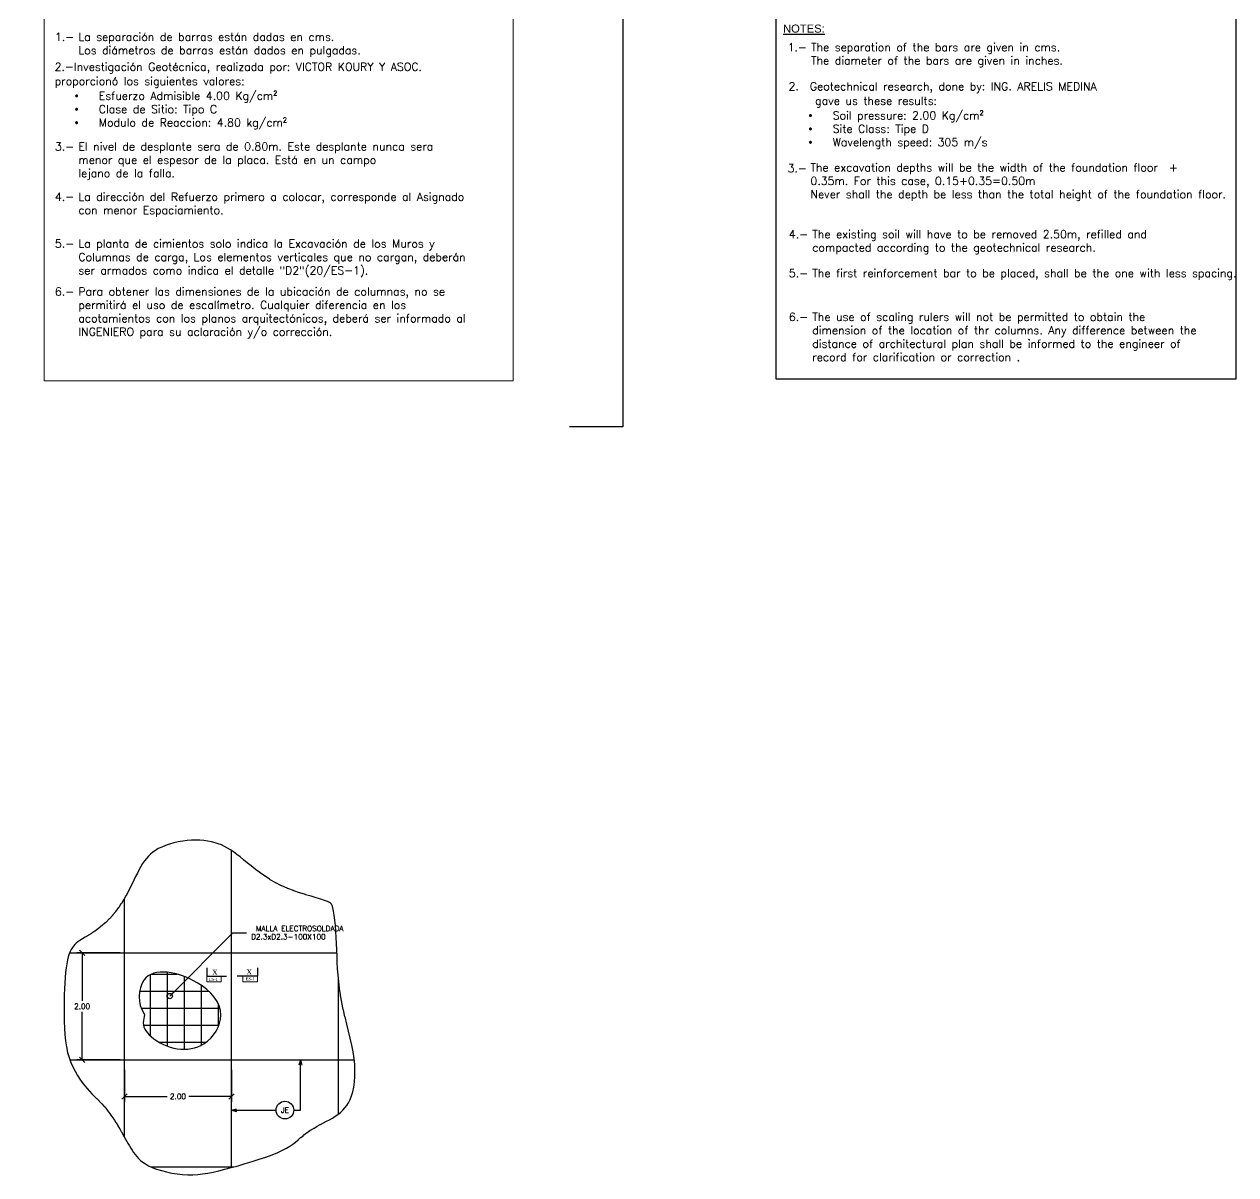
# Model space of a CAD drawing. Header units: millimetres. Extents: x -110 to 118, y 0 to 143.
# Drawn here: x 95.12 to 117.76, y 92.4 to 113.9 of the extents above; entities that cross this region are included whole.
import ezdxf
from ezdxf.enums import TextEntityAlignment as Align

# ---------------------------------------------------------------- set-up
doc = ezdxf.new("R2010")
doc.units = ezdxf.units.MM
doc.header["$PDMODE"] = 3
doc.layers.get('0').update_dxf_attribs({"lineweight": 0})
for name, color, linetype in [('col', 7, 'Continuous'), ('DETALLES', 7, 'Continuous'), ('DIMTEXTO', 4, 'Continuous'), ('HATCH', 8, 'Continuous'), ('SANITARIOS', 4, 'Continuous'), ('SECCION', 1, 'Continuous'), ('Texto', 4, 'Continuous'), ('textos', 7, 'Continuous')]:
    doc.layers.add(name, color=color, linetype=linetype)
doc.layers.add('DIM', color=7, linetype='Continuous', lineweight=15)
doc.layers.add('NOT TO PLOT', color=7, linetype='Continuous', plot=False)
doc.styles.add('arial', font='arial.ttf')
doc.styles.add('SIMPLEX', font='SIMPLEX', dxfattribs={"height": 0.2})
doc.styles.add('SMPLEX', font='simplex.shx')
doc.styles.add('TIMES', font='times.ttf')
doc.dimstyles.new('D-50', dxfattribs={"dimscale": 0.5, "dimtxt": 0.2, "dimasz": 0.2, "dimexe": 0.2, "dimexo": 0.2, "dimgap": 0.1, "dimtad": 0, "dimtih": 1, "dimtoh": 1, "dimzin": 0, "dimdsep": 46, "dimtxsty": 'SMPLEX', "dimblk1": 'OBLIQUE', "dimblk2": 'OBLIQUE', "dimsah": 1, "dimcen": 0.2, "dimclrd": 4, "dimclre": 4, "dimclrt": 4, "dimadec": 0, "dimazin": 0, "dimtfac": 1, "dimtmove": 0, "dimatfit": 3, "dimldrblk": 'OPEN30', "dimfxl": 1, "dimtolj": 1, "dimtzin": 0, "dimarcsym": 0})
doc.dimstyles.new('DIM-50', dxfattribs={"dimscale": 0.5, "dimtxt": 0.2, "dimasz": 0.15, "dimexe": 0.1, "dimexo": 0.2, "dimgap": 0.1, "dimtad": 0, "dimtih": 1, "dimtoh": 1, "dimzin": 0, "dimdsep": 46, "dimtxsty": 'SIMPLEX', "dimblk": 'OBLIQUE', "dimcen": 0.2, "dimclrd": 256, "dimclre": 256, "dimclrt": 256, "dimadec": 0, "dimazin": 0, "dimtfac": 1, "dimtmove": 0, "dimatfit": 3, "dimldrblk": 'OPEN30', "dimfxl": 1, "dimtolj": 1, "dimtzin": 0, "dimlwd": -1, "dimlwe": -1, "dimarcsym": 0})

# ---------------------------------------------------------------- blocks, each defined once
blk = doc.blocks.new('_Oblique')
at = {"layer": 'SANITARIOS', "color": 0, "lineweight": -2}
blk.add_line((-0.5, -0.5), (0.5, 0.5), dxfattribs=at)
blk = doc.blocks.new('*D74')
at = {"layer": 'Defpoints', "color": 0, "transparency": 16777216}
for p in [(96.207, 96.546), (97.02, 96.546), (97.02, 94.546)]:
    blk.add_point(p, dxfattribs=at)
at = {"layer": 'DIMTEXTO', "color": 4, "lineweight": -2, "transparency": 16777216}
for p, q in [((96.92, 96.546), (96.107, 96.546)), ((96.207, 96.546), (96.207, 95.646)), ((96.207, 94.546), (96.207, 95.446)), ((96.92, 94.546), (96.107, 94.546))]:
    blk.add_line(p, q, dxfattribs=at)
at = {"layer": 'DIMTEXTO', "color": 4, "lineweight": -2, "transparency": 16777216, "xscale": 0.1, "yscale": 0.1, "zscale": 0.1}
for p, rotation in [((96.207, 96.546), 90), ((96.207, 94.546), 270)]:
    blk.add_blockref('_Oblique', p, dxfattribs=dict(at, rotation=rotation))
at = {"layer": 'DIMTEXTO', "color": 4, "transparency": 16777216, "insert": (96.207, 95.546), "char_height": 0.1, "attachment_point": 5, "style": 'SMPLEX'}
blk.add_mtext('\\A1;2.00', dxfattribs=at)
blk = doc.blocks.new('_Open30')
at = {"layer": 'DIMTEXTO', "color": 0, "lineweight": -2}
for p, q in [((-1, 0.27), (0, 0)), ((0, 0), (-1, -0.27)), ((0, 0), (-1, 0))]:
    blk.add_line(p, q, dxfattribs=at)
blk = doc.blocks.new('*D75')
at = {"layer": 'Defpoints', "color": 0, "transparency": 16777216}
for p in [(96.997, 94.458), (98.997, 94.458), (98.997, 93.862)]:
    blk.add_point(p, dxfattribs=at)
at = {"layer": 'DIMTEXTO', "color": 4, "lineweight": -2, "transparency": 16777216}
for p, q in [((96.997, 94.358), (96.997, 93.762)), ((98.997, 94.358), (98.997, 93.762)), ((96.997, 93.862), (97.794, 93.862)), ((98.997, 93.862), (98.199, 93.862))]:
    blk.add_line(p, q, dxfattribs=at)
at = {"layer": 'DIMTEXTO', "color": 4, "lineweight": -2, "transparency": 16777216, "xscale": 0.1, "yscale": 0.1, "zscale": 0.1, "rotation": 180}
blk.add_blockref('_Oblique', (96.997, 93.862), dxfattribs=at)
at = {"layer": 'DIMTEXTO', "color": 4, "lineweight": -2, "transparency": 16777216, "xscale": 0.1, "yscale": 0.1, "zscale": 0.1}
blk.add_blockref('_Oblique', (98.997, 93.862), dxfattribs=at)
at = {"layer": 'DIMTEXTO', "color": 4, "transparency": 16777216, "insert": (97.997, 93.862), "char_height": 0.1, "attachment_point": 5, "style": 'SMPLEX'}
blk.add_mtext('\\A1;2.00', dxfattribs=at)

msp = doc.modelspace()

# ---------------------------------------------------------------- hatches: boundary and pattern name
at = {"layer": 'HATCH'}
h = msp.add_hatch(dxfattribs=at)
h.set_pattern_fill('NET', color=256, scale=0.1, style=0)
h.set_pattern_definition([(0, (98.12176, 95.51342), (0, 0.3175), []), (90, (98.12176, 95.51342), (-0.3175, 0), [])])
edge = h.paths.add_edge_path()
edge.add_spline(control_points=[(97.36, 95.418), (97.24, 95.585), (97.256, 96.349), (98.365, 96.118), (98.958, 95.448), (98.452, 94.614), (97.632, 94.765), (97.297, 95.206), (97.386, 95.382), (97.36, 95.418)], knot_values=[0, 0, 0, 0, 0.615267, 1.61243, 2.363696, 2.984532, 3.9809, 4.312784, 4.448806, 4.448806, 4.448806, 4.448806], degree=3, periodic=0)

# ---------------------------------------------------------------- linework, layer by layer
msp.add_lwpolyline([(95.498, 127.681), (104.262, 127.681), (104.262, 107.237), (95.498, 107.237)], close=True)
at = {"layer": 'col', "color": 7}
for p, q in [((109.179, 107.268), (109.179, 114.771)), ((117.765, 114.771), (117.765, 107.268)), ((117.765, 107.268), (109.179, 107.268))]:
    msp.add_line(p, q, dxfattribs=at)
at = {"layer": 'DETALLES'}
for p, q in [((100.285, 94.546), (100.259, 94.449)), ((100.285, 94.546), (100.311, 94.449)), ((100.285, 93.606), (100.285, 94.546)), ((98.997, 93.606), (99.093, 93.631)), ((98.997, 93.606), (99.093, 93.58)), ((98.997, 93.606), (99.831, 93.606)), ((100.162, 93.606), (100.285, 93.606))]:
    msp.add_line(p, q, dxfattribs=at)
at = {"layer": 'DETALLES', "color": 6, "lineweight": 25}
msp.add_lwpolyline([(95.872, 95.64), (95.869, 95.515), (95.869, 95.39), (95.87, 95.263), (95.875, 95.139), (95.883, 95.017), (95.896, 94.9), (95.913, 94.789), (95.935, 94.686), (95.963, 94.589), (95.995, 94.499), (96.033, 94.413), (96.074, 94.331), (96.118, 94.256), (96.163, 94.185), (96.209, 94.12), (96.255, 94.061), (96.3, 94.008), (96.344, 93.959), (96.388, 93.913), (96.433, 93.868), (96.478, 93.824, -0.001376), (96.479, 93.822), (96.524, 93.778, -0.004848), (96.528, 93.774), (96.571, 93.729, -0.008209), (96.578, 93.721), (96.62, 93.675, -0.010408), (96.628, 93.665), (96.668, 93.616, -0.009455), (96.675, 93.607), (96.715, 93.556, -0.008019), (96.72, 93.548), (96.758, 93.495, -0.006813), (96.763, 93.489), (96.799, 93.435, -0.005781), (96.803, 93.429), (96.838, 93.375, -0.004876), (96.841, 93.37), (96.874, 93.316, -0.004058), (96.876, 93.312), (96.907, 93.26, -0.003287), (96.909, 93.256), (96.938, 93.206, -0.002502), (96.94, 93.203), (96.967, 93.155, -0.001536), (96.968, 93.153), (96.994, 93.107, -0.000356), (96.994, 93.106), (97.018, 93.062), (97.042, 93.019), (97.065, 92.978), (97.089, 92.938), (97.114, 92.897), (97.14, 92.856), (97.168, 92.815), (97.197, 92.776), (97.227, 92.739), (97.261, 92.702), (97.298, 92.667), (97.341, 92.633), (97.39, 92.6), (97.449, 92.567), (97.518, 92.535), (97.598, 92.504), (97.687, 92.476), (97.782, 92.451), (97.881, 92.43), (97.982, 92.414), (98.082, 92.403), (98.179, 92.397), (98.273, 92.397), (98.366, 92.402), (98.459, 92.413), (98.555, 92.428), (98.655, 92.447), (98.761, 92.471), (98.874, 92.5), (98.994, 92.532), (99.122, 92.567), (99.253, 92.605), (99.385, 92.645), (99.515, 92.686), (99.64, 92.728), (99.757, 92.771), (99.863, 92.814), (99.953, 92.855), (100.027, 92.894), (100.09, 92.933), (100.144, 92.971), (100.194, 93.009), (100.242, 93.049), (100.29, 93.091, -0.002585), (100.292, 93.093), (100.341, 93.134, -0.009739), (100.35, 93.141), (100.398, 93.179, -0.015092), (100.413, 93.189), (100.464, 93.224, -0.01322), (100.477, 93.233), (100.53, 93.265, -0.009493), (100.54, 93.271), (100.595, 93.302, -0.005791), (100.601, 93.305), (100.658, 93.335, -0.002238), (100.66, 93.337), (100.718, 93.367), (100.776, 93.397), (100.831, 93.427), (100.885, 93.458), (100.937, 93.491), (100.986, 93.526), (101.033, 93.563), (101.076, 93.603), (101.116, 93.646), (101.153, 93.693), (101.186, 93.745), (101.215, 93.803), (101.241, 93.871), (101.264, 93.949), (101.282, 94.036), (101.296, 94.132), (101.303, 94.235), (101.305, 94.343), (101.3, 94.456), (101.288, 94.573), (101.271, 94.694), (101.247, 94.819), (101.218, 94.949), (101.187, 95.081), (101.153, 95.215, -0.000208), (101.153, 95.215), (101.12, 95.348, -0.002758), (101.119, 95.351), (101.088, 95.482, -0.005555), (101.087, 95.488), (101.06, 95.616, -0.008096), (101.058, 95.625), (101.036, 95.749, -0.008192), (101.034, 95.758), (101.016, 95.878, -0.007411), (101.015, 95.887), (101.002, 96.005, -0.00639), (101.001, 96.012), (100.99, 96.128, -0.005162), (100.99, 96.134), (100.982, 96.249, -0.003779), (100.982, 96.253), (100.975, 96.368, -0.002299), (100.975, 96.371), (100.97, 96.486, -0.000789), (100.97, 96.487), (100.965, 96.602), (100.96, 96.719), (100.954, 96.835), (100.947, 96.947), (100.939, 97.055), (100.929, 97.156), (100.918, 97.247), (100.905, 97.325), (100.891, 97.387), (100.878, 97.43), (100.868, 97.453), (100.861, 97.464), (100.857, 97.468), (100.849, 97.475), (100.829, 97.487), (100.793, 97.504), (100.738, 97.524), (100.667, 97.548), (100.582, 97.574), (100.486, 97.602, -0.00108), (100.485, 97.602), (100.384, 97.632, -0.003683), (100.38, 97.634), (100.276, 97.666, -0.006226), (100.269, 97.669), (100.164, 97.704, -0.008938), (100.154, 97.708), (100.051, 97.747, -0.012038), (100.038, 97.753), (99.938, 97.797, -0.014771), (99.922, 97.804), (99.827, 97.853, -0.013965), (99.813, 97.861), (99.723, 97.913, -0.012042), (99.711, 97.921), (99.625, 97.977, -0.009968), (99.615, 97.983), (99.534, 98.041, -0.007769), (99.526, 98.047), (99.448, 98.106, -0.005451), (99.443, 98.11), (99.368, 98.169, -0.002995), (99.365, 98.171), (99.293, 98.23, -0.000364), (99.293, 98.23), (99.223, 98.287), (99.158, 98.339), (99.096, 98.387), (99.036, 98.431), (98.978, 98.47), (98.921, 98.505), (98.865, 98.536), (98.809, 98.562), (98.751, 98.585), (98.69, 98.605), (98.625, 98.622), (98.556, 98.635), (98.484, 98.645), (98.409, 98.65), (98.332, 98.652), (98.252, 98.65), (98.17, 98.644), (98.087, 98.633), (98.003, 98.619), (97.92, 98.6), (97.84, 98.578), (97.764, 98.552), (97.694, 98.523), (97.63, 98.493), (97.575, 98.46), (97.527, 98.427), (97.483, 98.391), (97.444, 98.352), (97.407, 98.31), (97.372, 98.264), (97.338, 98.214), (97.305, 98.159), (97.272, 98.101), (97.24, 98.038), (97.207, 97.973), (97.174, 97.905), (97.141, 97.836, -0.001489), (97.14, 97.834), (97.106, 97.765, -0.003501), (97.104, 97.761), (97.069, 97.692, -0.005531), (97.066, 97.686), (97.029, 97.618, -0.007584), (97.025, 97.61), (96.987, 97.543, -0.009355), (96.981, 97.534), (96.94, 97.469, -0.009971), (96.933, 97.459), (96.89, 97.395, -0.010379), (96.883, 97.385), (96.837, 97.324, -0.010888), (96.829, 97.314), (96.782, 97.256, -0.011504), (96.773, 97.245), (96.723, 97.19, -0.012234), (96.713, 97.179), (96.661, 97.127, -0.013083), (96.65, 97.116), (96.596, 97.067, -0.014056), (96.584, 97.056), (96.528, 97.012, -0.014329), (96.515, 97.001), (96.458, 96.96, -0.011277), (96.447, 96.952), (96.389, 96.915, -0.007213), (96.382, 96.91), (96.324, 96.874, -0.002979), (96.321, 96.872), (96.264, 96.838), (96.211, 96.807), (96.165, 96.777), (96.127, 96.75), (96.095, 96.725), (96.069, 96.7), (96.046, 96.673), (96.024, 96.644), (96.004, 96.61), (95.985, 96.571), (95.966, 96.526), (95.949, 96.473), (95.934, 96.412), (95.92, 96.343), (95.908, 96.264), (95.898, 96.178), (95.89, 96.084), (95.884, 95.982), (95.878, 95.874), (95.874, 95.76)], format="xyb", close=True, dxfattribs=at)
at = {"layer": 'DETALLES', "color": 6, "lineweight": 25, "ltscale": 0.01}
for points in [[(98.538, 96.266), (98.538, 96.111), (98.907, 96.111)], [(99.482, 96.266), (99.482, 96.111), (99.106, 96.111)]]:
    msp.add_lwpolyline(points, dxfattribs=at)
at = {"layer": 'DETALLES', "color": 8, "lineweight": 9, "ltscale": 0.01}
for points in [[(98.538, 96.006), (98.538, 96.111), (98.808, 96.111), (98.808, 96.006)], [(99.482, 96.006), (99.482, 96.111), (99.212, 96.111), (99.212, 96.006)]]:
    msp.add_lwpolyline(points, close=True, dxfattribs=at)
at = {"layer": 'DETALLES'}
msp.add_circle((99.997, 93.606), 0.165, dxfattribs=at)
at = {"layer": 'DIM'}
for p, q in [((97.139, 96.546), (97.321, 96.546)), ((99.311, 96.546), (99.783, 96.546)), ((99.311, 94.546), (99.783, 94.546))]:
    msp.add_line(p, q, dxfattribs=at)
at = {"layer": 'HATCH', "start_tangent": (-0.584488, 0.811402), "end_tangent": (-0.584488, 0.811402)}
msp.add_spline([(97.36, 95.418), (97.36, 96.034), (98.356, 95.988), (98.8, 95.382), (98.483, 94.848), (97.496, 94.984), (97.351, 95.283), (97.36, 95.418)], degree=3, dxfattribs=at)
at = {"layer": 'NOT TO PLOT'}
msp.add_lwpolyline([(94.541, 106.38), (93.83, 106.38), (93.83, 129.156), (106.312, 129.156), (106.312, 106.38), (105.316, 106.38)], dxfattribs=at)
at = {"layer": 'SECCION'}
for p, q in [((98.997, 92.533), (98.997, 98.457)), ((96.997, 93.101), (96.997, 97.561)), ((95.975, 96.546), (100.968, 96.546)), ((100.997, 93.534), (100.997, 96.059)), ((95.978, 94.546), (101.291, 94.546)), ((97.494, 92.546), (99.044, 92.546))]:
    msp.add_line(p, q, dxfattribs=at)

# ---------------------------------------------------------------- texts
at = {"layer": 'DIMTEXTO', "char_height": 0.1, "attachment_point": 5, "style": 'SIMPLEX'}
for s, insert in [('{\\Fromans|c0;\\C4;MALLA ELECTROSOLDADA}', (100.273, 97.002)), ('{\\C4;D2.3xD2.3-100X100}', (100.061, 96.847))]:
    msp.add_mtext(s, dxfattribs=dict(at, insert=insert))
at = {"layer": 'Texto', "color": 1, "style": 'SIMPLEX'}
for s, p in [('2.-Investigación Geotécnica, realizada por: VICTOR KOURY Y ASOC.', (95.693, 113.034)), ('proporcionó los siguientes valores:', (95.693, 112.765)), ('2.  Geotechnical research, done by: ING. ARELIS MEDINA', (109.407, 112.667)), ('gave us these results:', (109.905, 112.398))]:
    msp.add_text(s, height=0.15, dxfattribs=at).set_placement(p)
at = {"layer": 'textos', "color": 1}
for s, style, p in [('%%UNOTES:', 'arial', (109.304, 113.747)), ('1.-', 'SIMPLEX', (95.698, 113.591)), ('1.-', 'SIMPLEX', (109.39, 113.399)), ('3.-', 'SIMPLEX', (95.698, 111.543)), ('3.-', 'SIMPLEX', (109.39, 111.137)), ('4.-', 'SIMPLEX', (95.698, 110.604)), ('4.-', 'SIMPLEX', (109.413, 109.903)), ('5.-', 'SIMPLEX', (95.698, 109.727)), ('5.-', 'SIMPLEX', (109.413, 109.176)), ('6.-', 'SIMPLEX', (95.698, 108.831)), ('6.-', 'SIMPLEX', (109.413, 108.357))]:
    msp.add_text(s, height=0.15, dxfattribs=dict(at, style=style)).set_placement(p)
at = {"layer": 'textos', "ltscale": 0.5, "style": 'TIMES'}
msp.add_text('x', height=0.137, dxfattribs=at).set_placement((98.637, 96.094), align=Align.BOTTOM_LEFT)
msp.add_text('x', height=0.137, dxfattribs=at).set_placement((99.381, 96.101), align=Align.BOTTOM_RIGHT)
msp.add_text('ES-1', height=0.056, dxfattribs=at).set_placement((98.66, 96.05), align=Align.MIDDLE_CENTER)
msp.add_text('ES-1', height=0.056, rotation=360, dxfattribs=at).set_placement((99.348, 96.06), align=Align.MIDDLE_CENTER)
at = {"layer": 'textos', "color": 1, "char_height": 0.15, "attachment_point": 1, "style": 'SIMPLEX'}
for s, insert, width in [('La separación de barras están dadas en cms.\\PLos diámetros de barras están dados en pulgadas.', (96.136, 113.741), 7.92572), ('The separation of the bars are given in cms.\\PThe diameter of the bars are given in inches.', (109.828, 113.549), 7.92572), ('\\pi-0.45,l0.45,t0.45,4.35;{\\fSymbol|b0|i0|c2|p18;·^I}Esfuerzo Admisible 4.00 Kg/cm²\\P{\\fSymbol|b0|i0|c2|p18;·^I}Clase de Sitio: Tipo C\\P{\\fSymbol|b0|i0|c2|p18;·^I}Modulo de Reaccion: 4.80 kg/cm²', (96.068, 112.641), 7.9257), ('\\pi-0.45,l0.45,t0.45;{\\fSymbol|b0|i0|c2|p18;·^I}Soil pressure: 2.00 Kg/cm²\\P{\\fSymbol|b0|i0|c2|p18;·^I}Site Class: Tipe D\\P{\\fSymbol|b0|i0|c2|p18;·^I}Wavelength speed: 305 m/s', (109.782, 112.274), 7.9257), ('El nivel de desplante sera de 0.80m. Este desplante nunca sera menor que el espesor de la placa. Está en un campo\\Plejano de la falla.', (96.136, 111.693), 7.9257), ('The excavation depths will be the width of the foundation floor  + 0.35m. For this case, 0.15+0.35=0.50m\\PNever shall the depth be less than the total height of the foundation floor. ', (109.816, 111.3), 7.9257), ('La dirección del Refuerzo primero a colocar, corresponde al Asignado con menor Espaciamiento.', (96.136, 110.754), 7.9257), ('The existing soil will have to be removed 2.50m, refilled and compacted according to the geotechnical research.', (109.851, 110.053), 7.9257), ('La planta de cimientos solo indica la Excavación de los Muros y Columnas de carga, Los elementos verticales que no cargan, deberán ser armados como indica el detalle "D2"(20/ES-1).', (96.136, 109.877), 7.9257), ('The first reinforcement bar to be placed, shall be the one with less spacing.', (109.851, 109.326), 7.9257), ('Para obtener las dimensiones de la ubicación de columnas, no se permitirá el uso de escalímetro. Cualquier diferencia en los acotamientos con los planos arquitectónicos, deberá ser informado al INGENIERO para su aclaración y/o corrección.', (96.136, 108.981), 7.9257), ('The use of scaling rulers will not be permitted to obtain the dimension of the location of thr columns. Any difference between the distance of architectural plan shall be informed to the engineer of record for clarification or correction . ', (109.851, 108.507), 7.9257)]:
    msp.add_mtext(s, dxfattribs=dict(at, insert=insert, width=width))
at = {"layer": 'textos', "insert": (99.997, 93.606), "char_height": 0.1, "attachment_point": 5, "style": 'SIMPLEX'}
msp.add_mtext('JE', dxfattribs=at)

# ---------------------------------------------------------------- dimensions: what is measured, and where the dimension line sits
at = {"layer": 'DIMTEXTO'}
dim = msp.add_linear_dim(base=(96.207, 96.546), p1=(97.02, 94.546), p2=(97.02, 96.546), angle=90, dimstyle='D-50', dxfattribs=at)
dim.commit()
dim.dimension.update_dxf_attribs({"geometry": '*D74', "text_midpoint": (96.207, 95.546)})
dim = msp.add_linear_dim(base=(98.997, 93.862), p1=(96.997, 94.458), p2=(98.997, 94.458), dimstyle='D-50', dxfattribs=at)
dim.commit()
dim.dimension.update_dxf_attribs({"geometry": '*D75', "text_midpoint": (97.997, 93.862)})

# ---------------------------------------------------------------- leaders
msp.add_leader([(97.844, 95.738), (99.023, 96.921), (99.278, 96.921)], dimstyle='DIM-50', override={"dimasz": 0.2, "dimldrblk": 'DotBlank'}, dxfattribs=at)

doc.saveas('drawing.dxf')
